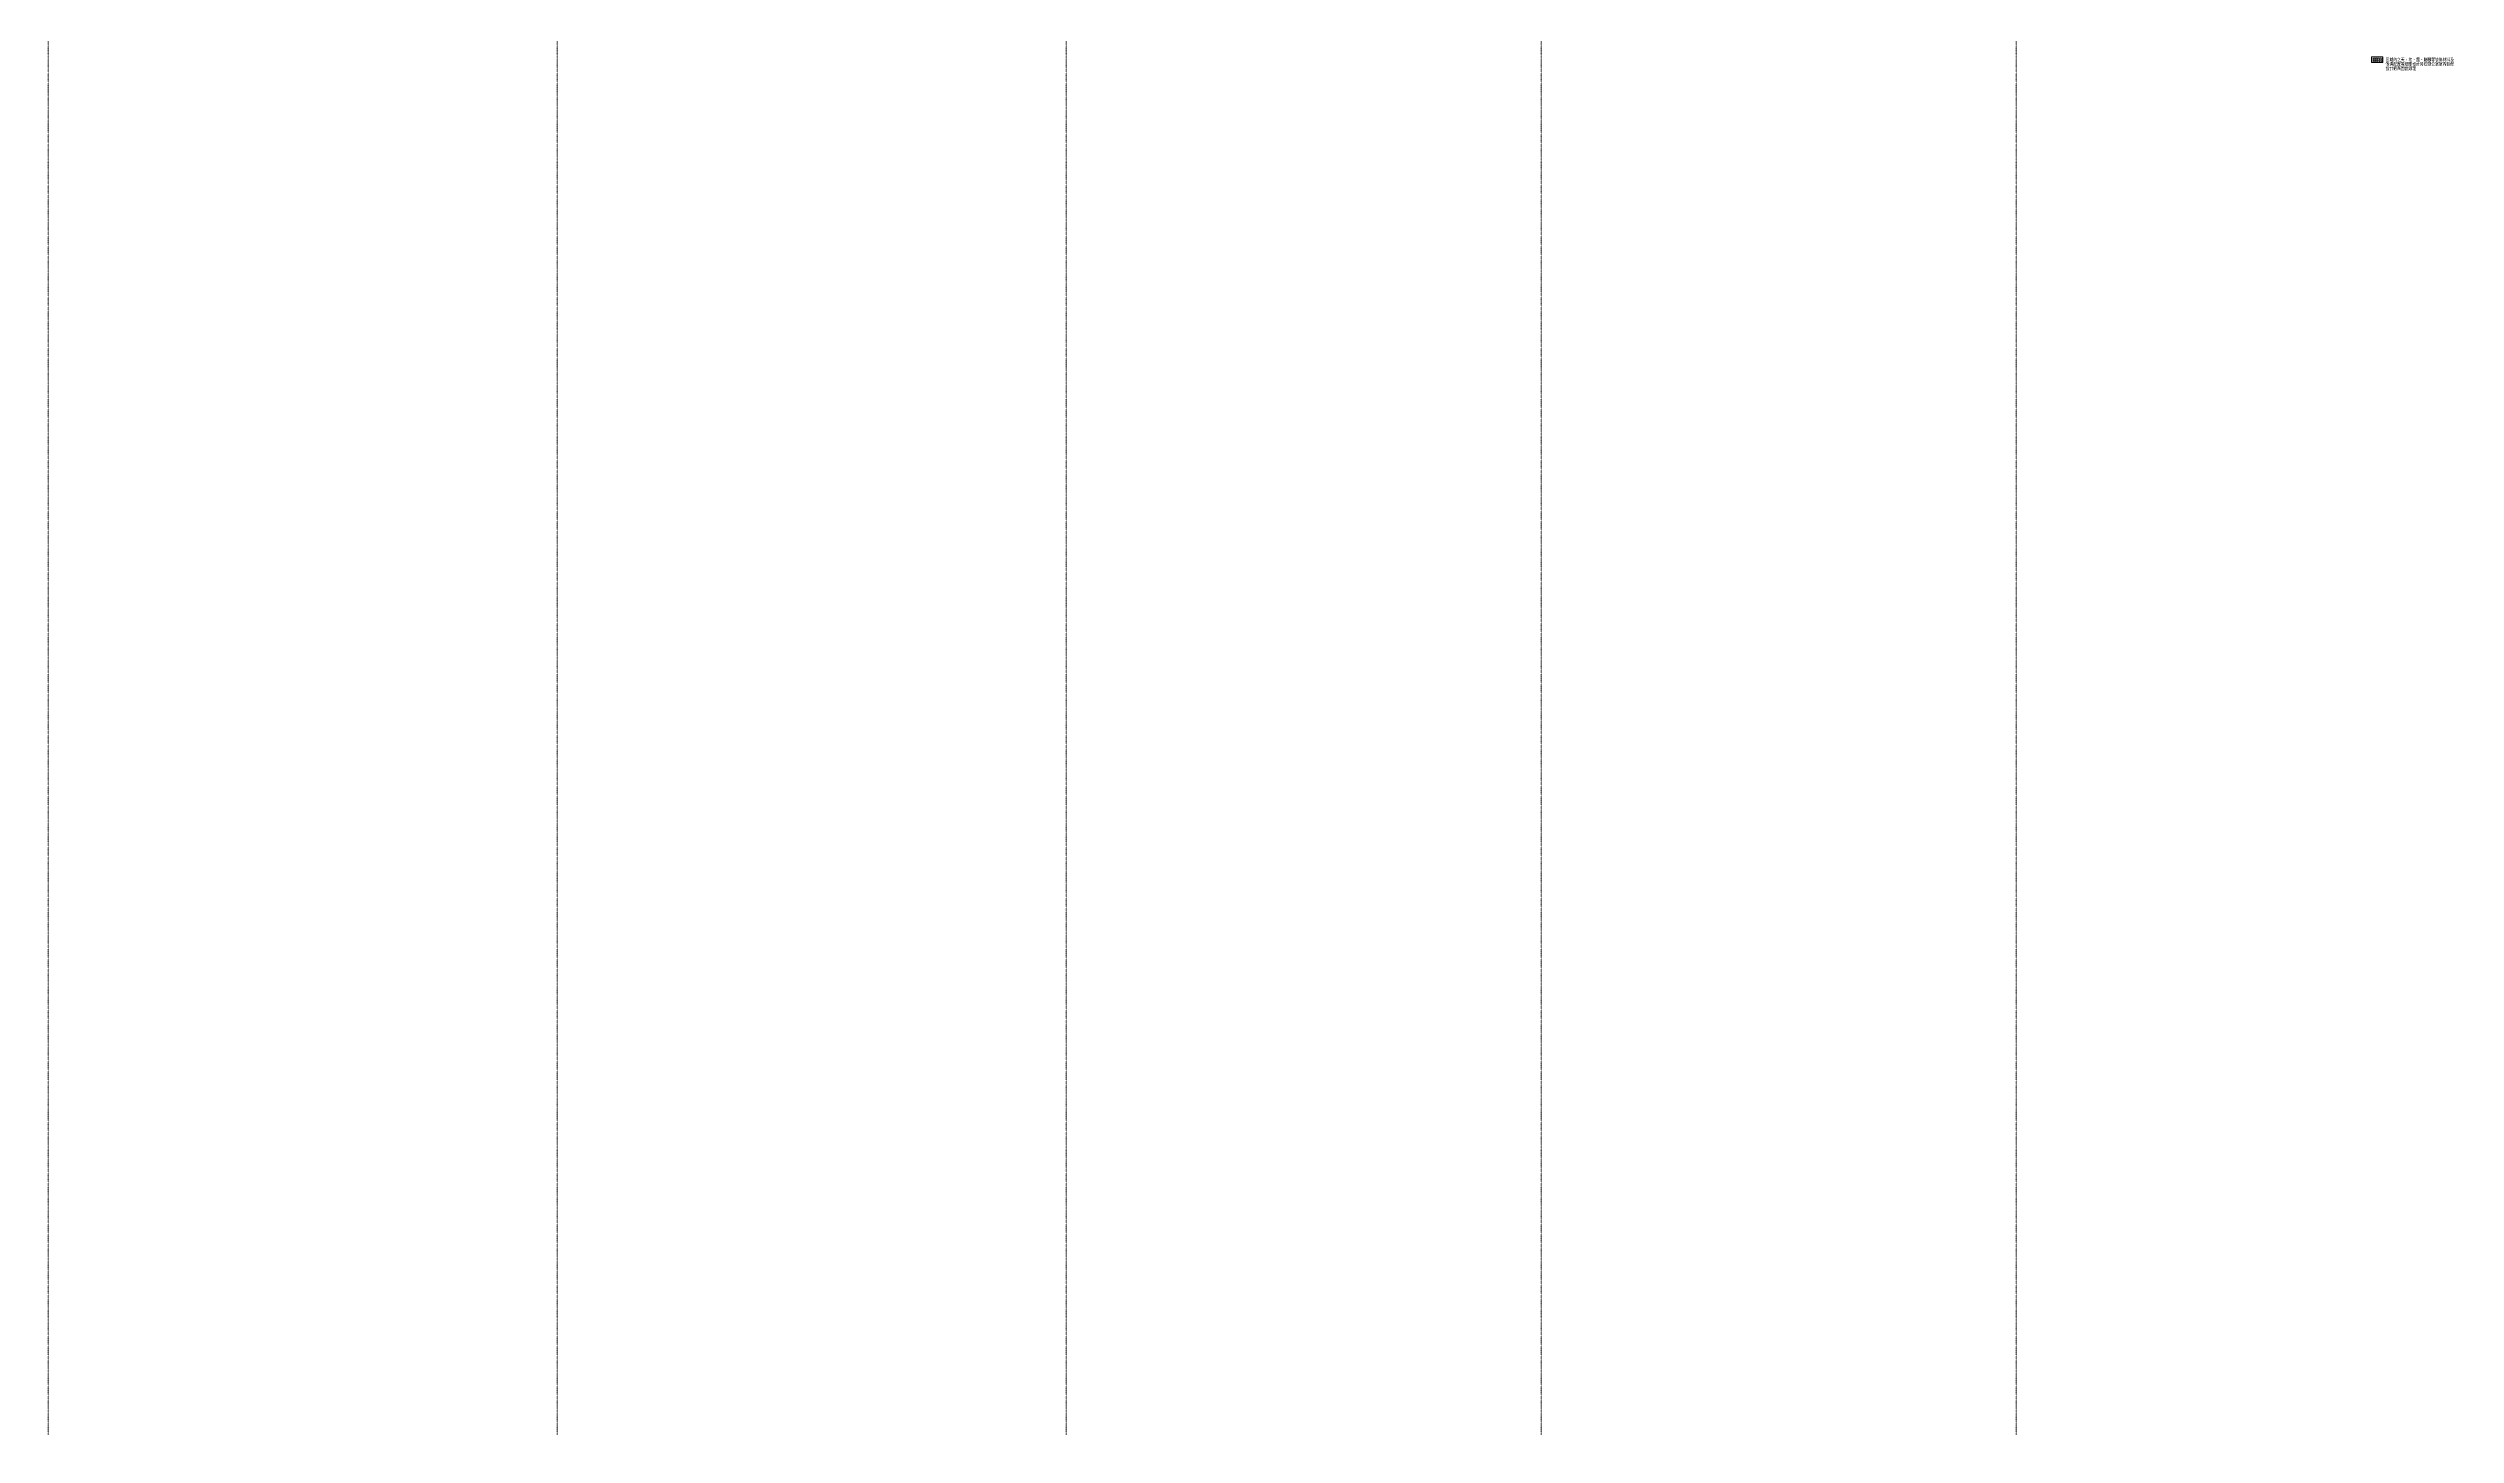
# Model space of a CAD drawing. Extents: x -32000 to 401936, y -48083 to 131250.
# Drawn here: x 0 to 42577, y -29000 to -4473 of the extents above; entities that cross this region are included whole.
import ezdxf

# ---------------------------------------------------------------- set-up
doc = ezdxf.new("R2010")
doc.units = 0
doc.header["$LTSCALE"] = 10
for name, pattern in [('H12PL4$0$JJP_三點線', [0.9, 0.3, -0.15, 0, -0.15, 0, -0.15, 0, -0.15]), ('H12PL4$0$Wipeout_Contour', [1, 0, -1]), ('XFM7P40ICA$0$H12PL4$0$JJP_三點線', [0.9, 0.3, -0.15, 0, -0.15, 0, -0.15, 0, -0.15])]:
    doc.linetypes.add(name, pattern=pattern)
for name, color, linetype in [('H12PL4$0$Hattch', 252, 'Continuous'), ('H12PL4$0$S-GRID', 252, 'Continuous'), ('XFM7P40ICA$0$H12PL4$0$S-GRID', 252, 'Continuous')]:
    doc.layers.add(name, color=color, linetype=linetype)
doc.styles.add('H12PL4$0$Standard', font='', dxfattribs={"width": 0.8})
doc.styles.get('H12PL4$0$Standard').set_extended_font_data('Microsoft JhengHei')

# ---------------------------------------------------------------- blocks, each defined once
blk = doc.blocks.new('XFM7P40ICA$0$H12PL4')
at = {"layer": 'XFM7P40ICA$0$H12PL4$0$S-GRID', "linetype": 'XFM7P40ICA$0$H12PL4$0$JJP_三點線', "lineweight": 0}
for p, q in [((0, 128250), (0, -28000)), ((9000, 128250), (9000, -28000)), ((18000, 128250), (18000, -28000)), ((26400, 128250), (26400, -28000)), ((34800, 128250), (34800, -28000)), ((0, -28000), (0, -29000)), ((9000, -28000), (9000, -29000)), ((18000, -28000), (18000, -29000)), ((26400, -28000), (26400, -29000)), ((34800, -28000), (34800, -29000))]:
    blk.add_line(p, q, dxfattribs=at)
blk = doc.blocks.new('XFM7P40ICA')
blk.add_blockref('XFM7P40ICA$0$H12PL4', (0, 0))
blk = doc.blocks.new('H12PL4')
at = {"layer": 'H12PL4$0$S-GRID', "linetype": 'H12PL4$0$JJP_三點線', "lineweight": 0}
for p, q in [((0, 128250), (0, -28000)), ((9000, 128250), (9000, -28000)), ((18000, 128250), (18000, -28000)), ((26400, 128250), (26400, -28000)), ((34800, 128250), (34800, -28000)), ((0, -28000), (0, -29000)), ((9000, -28000), (9000, -29000)), ((18000, -28000), (18000, -29000)), ((26400, -28000), (26400, -29000)), ((34800, -28000), (34800, -29000))]:
    blk.add_line(p, q, dxfattribs=at)
at = {"linetype": 'H12PL4$0$Wipeout_Contour', "lineweight": 0, "ltscale": 165798.66842}
blk.add_wipeout([(41084.76, -4628.47), (41284.76, -4628.47), (41284.76, -4728.47), (41084.76, -4728.47)], dxfattribs=at).dxf.layer = 'H12PL4$0$Hattch'
at = {"layer": 'H12PL4$0$Hattch', "linetype": 'Continuous', "lineweight": 0}
h = blk.add_hatch(dxfattribs=at)
h.set_pattern_fill('虛線_0002', color=256, style=0, pattern_type=2)
h.set_pattern_definition([(45, (40482.884, -2906.346), (-36.7696, 36.7696), [39, -13]), (45, (40482.884, -2869.577), (-36.7696, 36.7696), [39, -13])])
h.paths.add_polyline_path([(41084.76, -4628.47), (41284.76, -4628.47), (41284.76, -4728.47), (41084.76, -4728.47)])
at = {"layer": 'H12PL4$0$Hattch', "lineweight": 0, "flags": 128}
blk.add_lwpolyline([(41084.76, -4628.47), (41284.76, -4628.47), (41284.76, -4728.47), (41084.76, -4728.47)], close=True, dxfattribs=at)
at = {"linetype": 'Continuous', "lineweight": 0, "insert": (41334.76, -4646.21), "char_height": 60, "width": 1272.3387, "attachment_point": 1, "line_spacing_factor": 0.77808, "style": 'H12PL4$0$Standard'}
blk.add_mtext('\\A1;區域內之天、地、牆、踢腳等裝修材料及傢俱配置等細部設計另依辦公室室內裝修設計廠商圖說辦理', dxfattribs=at)

msp = doc.modelspace()

# ---------------------------------------------------------------- block references
msp.add_blockref('XFM7P40ICA', (0, 0))

# ---------------------------------------------------------------- next in the draw order: block references
msp.add_blockref('H12PL4', (0, 0))

doc.saveas('drawing.dxf')
